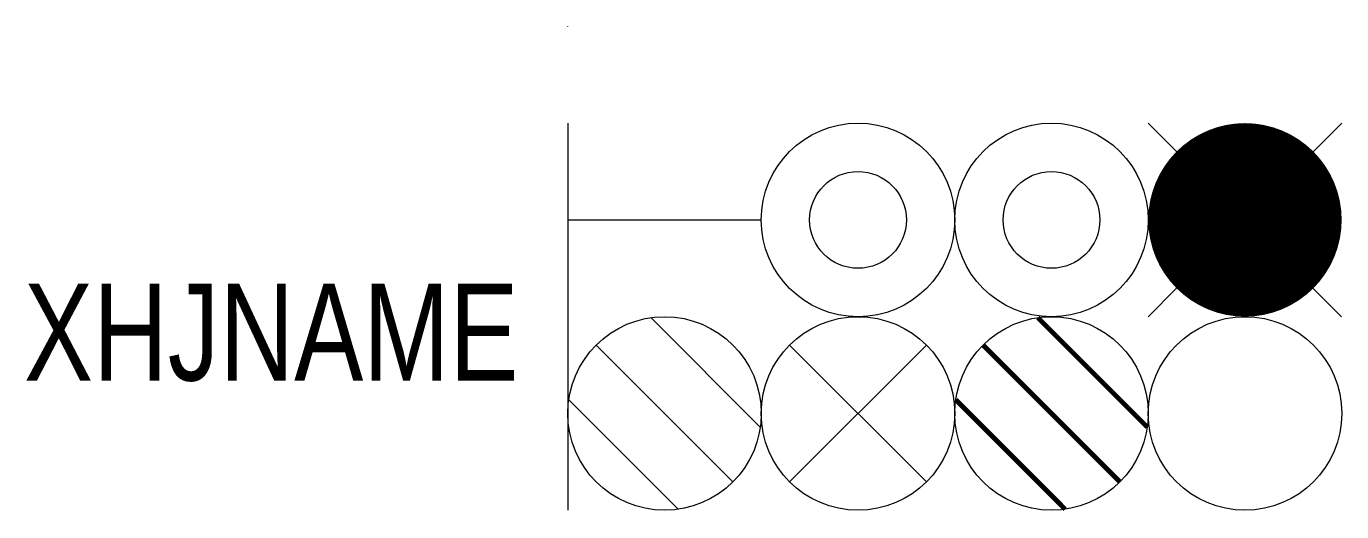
# Model space of a CAD drawing. Header units: millimetres. Extents: x -11.2 to 16, y -10 to 0.
import ezdxf
from ezdxf.enums import TextEntityAlignment as Align

# ---------------------------------------------------------------- set-up
doc = ezdxf.new("R2010")
doc.units = ezdxf.units.MM
doc.header["$MEASUREMENT"] = 0

msp = doc.modelspace()

# ---------------------------------------------------------------- linework, layer by layer
at = {"color": 7}
msp.add_line((0, -0.001), (0, 0.001), dxfattribs=at)
for points in [[(0, -2), (0, -10)], [(0, -4), (4, -4)], [(4.586, -9.414), (7.414, -6.586)], [(4.586, -6.586), (7.414, -9.414)]]:
    msp.add_lwpolyline(points, dxfattribs=at)
for points in [[(4, -4, -1), (8, -4, -1)], [(8, -4, -1), (12, -4, -1)], [(5, -4, -1), (7, -4, -1)], [(9, -4, -1), (11, -4, -1)], [(4, -8, -1), (8, -8, -1)]]:
    msp.add_lwpolyline(points, format="xyb", close=True, dxfattribs=at)
at = {"color": 1, "const_width": 2}
msp.add_lwpolyline([(13, -4, -1), (15, -4, -1)], format="xyb", close=True, dxfattribs=at)
at = {"color": 1}
for points in [[(12.586, -2.586), (12, -2)], [(16, -2), (15.414, -2.586)], [(12.586, -5.414), (12, -6)], [(15.995, -6.005), (15.409, -5.419)]]:
    msp.add_lwpolyline(points, dxfattribs=at)
at = {"color": 2}
for points in [[(11.98, -8.283, 0.1, 0.1, 0), (9.717, -6.02, 0.1, 0.1, 0)], [(11.414, -9.414, 0.1, 0.1, 0), (8.586, -6.586, 0.1, 0.1, 0)], [(10.283, -9.98, 0.1, 0.1, 0), (8.02, -7.717, 0.1, 0.1, 0)]]:
    msp.add_lwpolyline(points, format="xyseb", dxfattribs=at)
for points in [[(0, -8, -1), (4, -8, -1)], [(8, -8, -1), (12, -8, -1)]]:
    msp.add_lwpolyline(points, format="xyb", close=True, dxfattribs=at)
for points in [[(3.98, -8.283), (1.717, -6.02)], [(3.414, -9.414), (0.586, -6.586)], [(2.283, -9.98), (0.02, -7.717)]]:
    msp.add_lwpolyline(points, dxfattribs=at)
at = {"color": 3}
msp.add_lwpolyline([(12, -8, -1), (16, -8, -1)], format="xyb", close=True, dxfattribs=at)

# ---------------------------------------------------------------- texts
at = {"width": 0.8}
msp.add_attdef('XHJNAME', text='X', height=2, dxfattribs=at).set_placement((-1.02, -7.32), align=Align.RIGHT)

doc.saveas('drawing.dxf')
